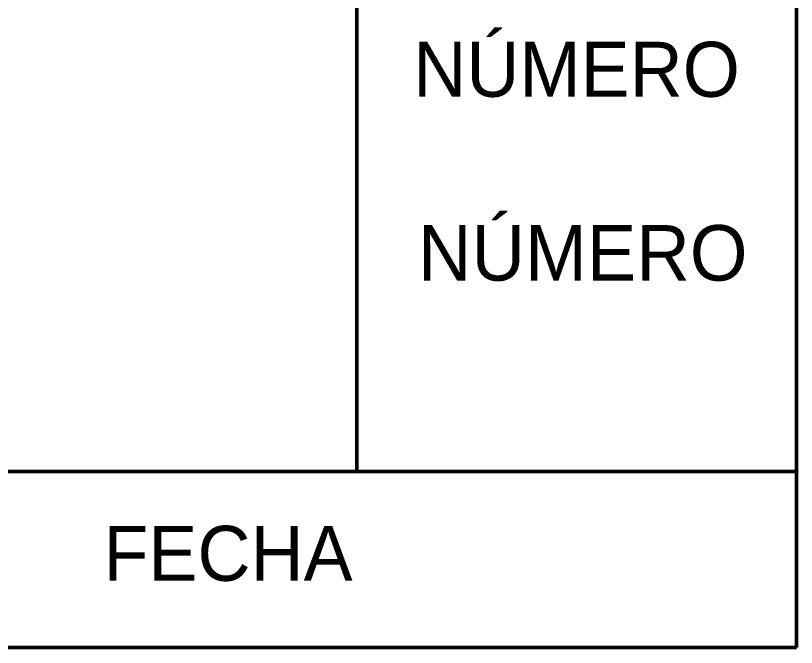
# Model space of a CAD drawing. Header units: millimetres. Extents: x 0 to 448, y 0 to 64.
# Drawn here: x 412.35 to 447.87, y 10 to 38.73 of the extents above; entities that cross this region are included whole.
import ezdxf
from ezdxf.enums import TextEntityAlignment as Align

# ---------------------------------------------------------------- set-up
doc = ezdxf.new("R2010")
doc.units = ezdxf.units.MM
doc.layers.add('Contorno', color=7, linetype='Continuous', lineweight=50)

# ---------------------------------------------------------------- blocks, each defined once
blk = doc.blocks.new('Cajetin')
for p, q in [((185, 40), (185, 18)), ((205, 40), (205, 18)), ((205, 18), (205, 10))]:
    blk.add_line(p, q)
at = {"layer": 'Contorno'}
for p, q in [((20, 18), (205, 18)), ((20, 10), (205, 10))]:
    blk.add_line(p, q, dxfattribs=at)
at = {"layer": 'Contorno', "insert": (195, 35), "char_height": 2.5, "attachment_point": 8}
blk.add_mtext_dynamic_manual_height_columns('\\pxqc;NÚMERO', width=20, gutter_width=12.5, heights=[3.934], dxfattribs=at)

msp = doc.modelspace()

# ---------------------------------------------------------------- block references
at = {"layer": 'Contorno'}
msp.add_blockref('Cajetin', (242.871, 0), dxfattribs=at)

# ---------------------------------------------------------------- texts
at = {"layer": 'Contorno', "flags": 4}
for tag, height, p in [('NÚMERO', 2.523, (430.654, 27.939)), ('FECHA', 2.5, (416.351, 14.276))]:
    msp.add_attdef(tag, text='', height=height, dxfattribs=at).set_placement(p, align=Align.MIDDLE_LEFT)

doc.saveas('drawing.dxf')
